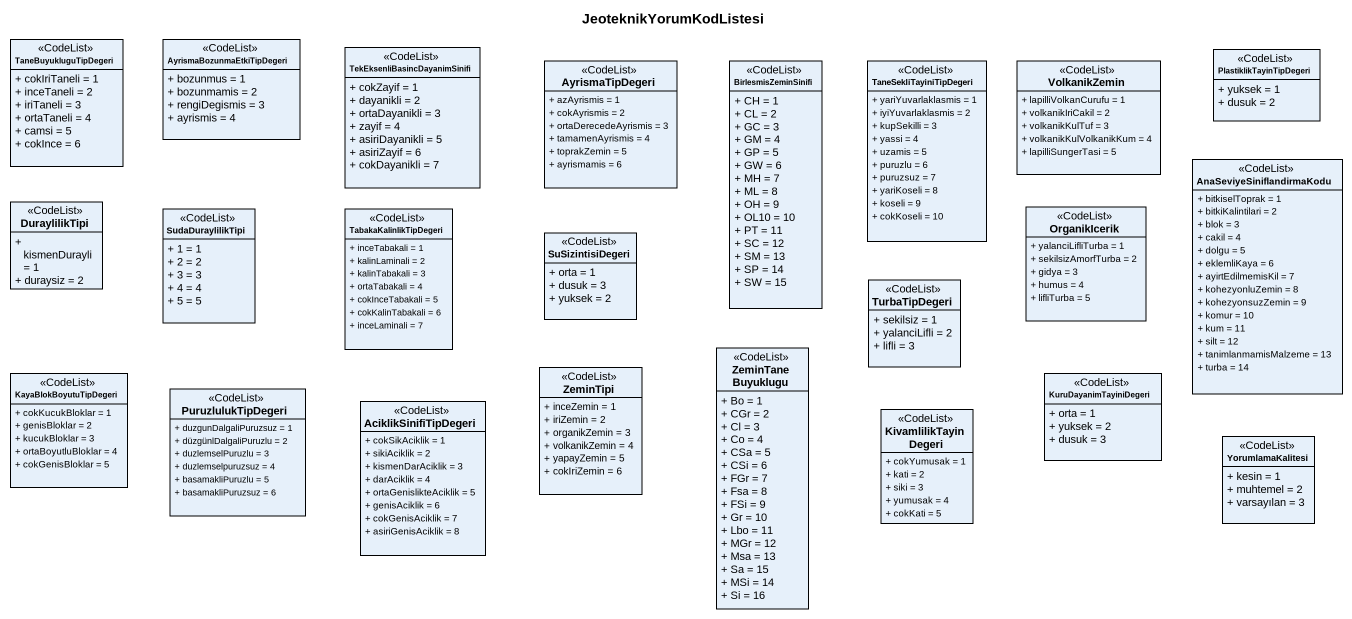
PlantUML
@startuml
title JeoteknikYorumKodListesi
hide circle
hide empty members
skinparam classAttributeIconSize 0
class TaneBuyukluguTipDegeri <<CodeList>> {
  + cokIriTaneli = 1
  + inceTaneli = 2
  + iriTaneli = 3
  + ortaTaneli = 4
  + camsi = 5
  + cokInce = 6
}
class AyrismaBozunmaEtkiTipDegeri <<CodeList>> {
  + bozunmus = 1
  + bozunmamis = 2
  + rengiDegismis = 3
  + ayrismis = 4
}
class "TekEksenliBasincDayanimSinifi" as TekEksenliBasincDayanimSinif <<CodeList>> {
  + cokZayif = 1
  + dayanikli = 2
  + ortaDayanikli = 3
  + zayif = 4
  + asiriDayanikli = 5
  + asiriZayif = 6
  + cokDayanikli = 7
}
class PlastiklikTayinTipDegeri <<CodeList>> {
  + yuksek = 1
  + dusuk = 2
}
class AyrismaTipDegeri <<CodeList>> {
  + azAyrismis = 1
  + cokAyrismis = 2
  + ortaDerecedeAyrismis = 3
  + tamamenAyrismis = 4
  + toprakZemin = 5
  + ayrismamis = 6
}
class BirlesmisZeminSinifi <<CodeList>> {
  + CH = 1
  + CL = 2
  + GC = 3
  + GM = 4
  + GP = 5
  + GW = 6
  + MH = 7
  + ML = 8
  + OH = 9
  + OL10 = 10
  + PT = 11
  + SC = 12
  + SM = 13
  + SP = 14
  + SW = 15
}
class TaneSekliTayiniTipDegeri <<CodeList>> {
  + yariYuvarlaklasmis = 1
  + iyiYuvarlaklasmis = 2
  + kupSekilli = 3
  + yassi = 4
  + uzamis = 5
  + puruzlu = 6
  + puruzsuz = 7
  + yariKoseli = 8
  + koseli = 9
  + cokKoseli = 10
}
class VolkanikZemin <<CodeList>> {
  + lapilliVolkanCurufu = 1
  + volkanikIriCakil = 2
  + volkanikKulTuf = 3
  + volkanikKulVolkanikKum = 4
  + lapilliSungerTasi = 5
}
class AnaSeviyeSiniflandirmaKodu <<CodeList>> {
  + bitkiselToprak = 1
  + bitkiKalintilari = 2
  + blok = 3
  + cakil = 4
  + dolgu = 5
  + eklemliKaya = 6
  + ayirtEdilmemisKil = 7
  + kohezyonluZemin = 8
  + kohezyonsuzZemin = 9
  + komur = 10
  + kum = 11
  + silt = 12
  + tanimlanmamisMalzeme = 13
  + turba = 14
}
class DuraylilikTipi <<CodeList>> {
  + kismenDurayli = 1
  + duraysiz = 2
}
class SudaDuraylilikTipi <<CodeList>> {
  + 1 = 1
  + 2 = 2
  + 3 = 3
  + 4 = 4
  + 5 = 5
}
class TabakaKalinlikTipDegeri <<CodeList>> {
  + inceTabakali = 1
  + kalinLaminali = 2
  + kalinTabakali = 3
  + ortaTabakali = 4
  + cokInceTabakali = 5
  + cokKalinTabakali = 6
  + inceLaminali = 7
}
class SuSizintisiDegeri <<CodeList>> {
  + orta = 1
  + dusuk = 3
  + yuksek = 2
}
class OrganikIcerik <<CodeList>> {
  + yalanciLifliTurba = 1
  + sekilsizAmorfTurba = 2
  + gidya = 3
  + humus = 4
  + lifliTurba = 5
}
class TurbaTipDegeri <<CodeList>> {
  + sekilsiz = 1
  + yalanciLifli = 2
  + lifli = 3
}
class KayaBlokBoyutuTipDegeri <<CodeList>> {
  + cokKucukBloklar = 1
  + genisBloklar = 2
  + kucukBloklar = 3
  + ortaBoyutluBloklar = 4
  + cokGenisBloklar = 5
}
class ZeminTipi <<CodeList>> {
  + inceZemin = 1
  + iriZemin = 2
  + organikZemin = 3
  + volkanikZemin = 4
  + yapayZemin = 5
  + cokIriZemin = 6
}
class ZeminTaneBuyuklugu <<CodeList>> {
  + Bo = 1
  + CGr = 2
  + Cl = 3
  + Co = 4
  + CSa = 5
  + CSi = 6
  + FGr = 7
  + Fsa = 8
  + FSi = 9
  + Gr = 10
  + Lbo = 11
  + MGr = 12
  + Msa = 13
  + Sa = 15
  + MSi = 14
  + Si = 16
}
class KuruDayanimTayiniDegeri <<CodeList>> {
  + orta = 1
  + yuksek = 2
  + dusuk = 3
}
class PuruzlulukTipDegeri <<CodeList>> {
  + duzgunDalgaliPuruzsuz = 1
  + düzgünlDalgaliPuruzlu = 2
  + duzlemselPuruzlu = 3
  + duzlemselpuruzsuz = 4
  + basamakliPuruzlu = 5
  + basamakliPuruzsuz = 6
}
class AciklikSinifiTipDegeri <<CodeList>> {
  + cokSikAciklik = 1
  + sikiAciklik = 2
  + kismenDarAciklik = 3
  + darAciklik = 4
  + ortaGenislikteAciklik = 5
  + genisAciklik = 6
  + cokGenisAciklik = 7
  + asiriGenisAciklik = 8
}
class KivamlilikTayinDegeri <<CodeList>> {
  + cokYumusak = 1
  + kati = 2
  + siki = 3
  + yumusak = 4
  + cokKati = 5
}
class YorumlamaKalitesi <<CodeList>> {
  + kesin = 1
  + muhtemel = 2
  + varsayılan = 3
}
@enduml
